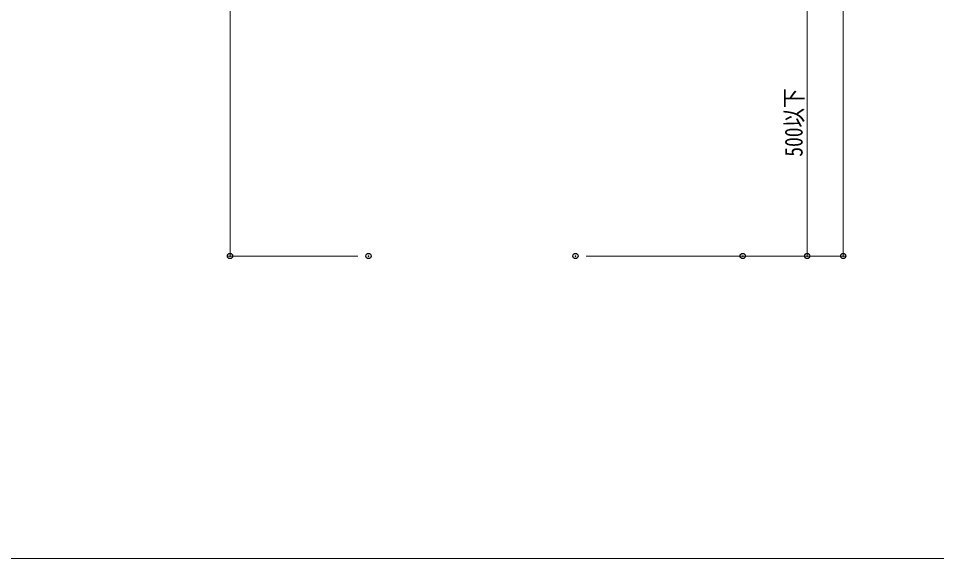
# Model space of a CAD drawing. Units: millimetres, scale not verified. Extents: x -2000 to 2000, y -1385 to 1385.
# Drawn here: x 269 to 1134, y -1385 to -876 of the extents above; entities that cross this region are included whole.
import ezdxf
from ezdxf.enums import TextEntityAlignment as Align

# ---------------------------------------------------------------- set-up
doc = ezdxf.new("R2010")
doc.units = ezdxf.units.MM
doc.header["$LTSCALE"] = 10
doc.header["$PDMODE"] = 32
doc.header["$PDSIZE"] = 5
for name, color, linetype, lineweight in [('0-0_zumenwaku', 6, 'Continuous', 9), ('0-2_sunpou', 1, 'Continuous', 9), ('0-3_0', 4, 'Continuous', 9)]:
    doc.layers.add(name, color=color, linetype=linetype, lineweight=lineweight)
doc.layers.add('0-B_DEFPOINTS', color=7, linetype='Continuous')
doc.styles.add('ＭＳ ゴシック', font='')
doc.styles.get('ＭＳ ゴシック').set_extended_font_data('MS Gothic')

# ---------------------------------------------------------------- blocks, each defined once
blk = doc.blocks.new('_ORIGIN')
at = {"layer": '0-3_0', "color": 1}
blk.add_line((0, 0), (-10, 0), dxfattribs=at)
blk.add_circle((0, 0), 5, dxfattribs=at)

msp = doc.modelspace()

# ---------------------------------------------------------------- linework, layer by layer
at = {"layer": '0-0_zumenwaku'}
msp.add_lwpolyline([(-2000.11, -1385.13), (1999.89, -1385.13), (1999.89, 1384.87), (-2000.11, 1384.87)], close=True, dxfattribs=at)
at = {"layer": '0-2_sunpou'}
for p, q in [((1046.24, 713.39), (1046.24, -1095.06)), ((468.21, 45.85), (468.21, -1095.06)), ((1012.29, -855.07), (1012.29, -1095.06)), ((588.79, -1100.06), (465.71, -1100.06)), ((803.84, -1100.06), (1014.79, -1100.06)), ((961.54, -1100.06), (1048.74, -1100.06))]:
    msp.add_line(p, q, dxfattribs=at)
at = {"layer": '0-B_DEFPOINTS'}
for p in [(468.21, -1100.06), (598.79, -1100.06), (793.84, -1100.06), (951.54, -1100.06), (1012.29, -1100.06), (1046.24, -1100.06)]:
    msp.add_point(p, dxfattribs=at)

# ---------------------------------------------------------------- block references
at = {"layer": '0-2_sunpou', "xscale": 0.5, "yscale": 0.5, "rotation": 270}
for p in [(468.21, -1100.06), (1012.29, -1100.06), (1046.24, -1100.06)]:
    msp.add_blockref('_ORIGIN', p, dxfattribs=at)

# ---------------------------------------------------------------- texts
at = {"layer": '0-2_sunpou', "color": 2, "style": 'ＭＳ ゴシック', "width": 0.8}
msp.add_text('500以下', height=16.86, rotation=90, dxfattribs=at).set_placement((1013.03, -1006.5), align=Align.BOTTOM_LEFT)

doc.saveas('drawing.dxf')
